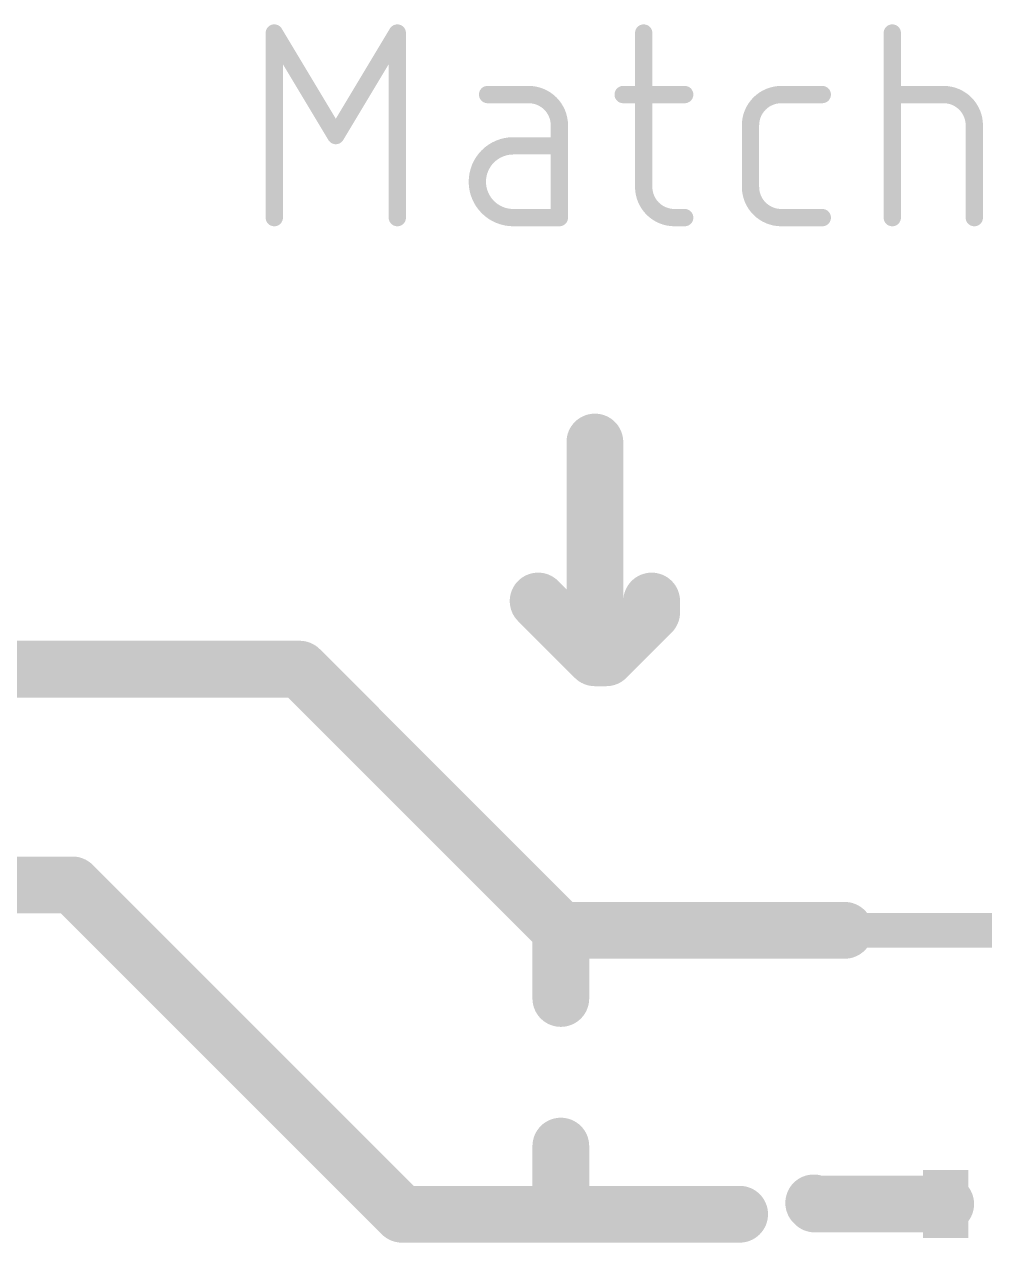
# Model space of a CAD drawing. Extents: x 6.7 to 91.9, y 5.9 to 27.4.
# Drawn here: x 30.57 to 39.03, y 14.75 to 25.48 of the extents above; entities that cross this region are included whole.
import ezdxf

# ---------------------------------------------------------------- set-up
doc = ezdxf.new("R2010")
doc.units = 0
doc.layers.add('1', color=22, linetype='CONTINUOUS')

# ---------------------------------------------------------------- blocks, each defined once
blk = doc.blocks.new('RECT')
blk.add_solid([(-0.5, -0.5), (0.5, -0.5), (-0.5, 0.5), (0.5, 0.5)])

msp = doc.modelspace()

# ---------------------------------------------------------------- linework, layer by layer
at = {"layer": '1'}
for points, const_width in [([(32.7762, 23.7762), (32.7762, 25.4018)], 0.1524), ([(32.7762, 25.4018), (33.3181, 24.4987)], 0.1524), ([(33.3181, 24.4987), (33.8599, 25.4018)], 0.1524), ([(33.8599, 25.4018), (33.8599, 23.7762)], 0.1524), ([(36.0298, 25.4018), (36.0298, 24.0471)], 0.1524), ([(38.2193, 23.7762), (38.2193, 25.4018)], 0.1524), ([(35.0163, 24.8599), (34.655, 24.8599)], 0.1524), ([(35.8491, 24.8599), (36.391, 24.8599)], 0.1524), ([(37.2415, 24.8599), (37.6028, 24.8599)], 0.1524), ([(38.2193, 24.8599), (38.6709, 24.8599)], 0.1524), ([(35.2872, 23.7762), (35.2872, 24.589)], 0.1524), ([(36.9706, 24.0471), (36.9706, 24.589)], 0.1524), ([(38.9418, 24.589), (38.9418, 23.7762)], 0.1524), ([(35.2872, 24.4084), (34.8808, 24.4084)], 0.1524), ([(34.8808, 23.7762), (35.2872, 23.7762)], 0.1524), ([(36.3007, 23.7762), (36.391, 23.7762)], 0.1524), ([(37.6028, 23.7762), (37.2415, 23.7762)], 0.1524), ([(35.6, 21.8), (35.6, 19.9)], 0.5), ([(35.1, 20.4), (35.6, 19.9)], 0.5), ([(36.1, 20.3), (36.1, 20.4)], 0.5), ([(35.7, 19.9), (36.1, 20.3)], 0.5), ([(35.6, 19.9), (35.7, 19.9)], 0.5), ([(29.4, 19.8), (33, 19.8)], 0.5), ([(35.3, 17.5), (33, 19.8)], 0.5), ([(28.6, 17.9), (31, 17.9)], 0.5), ([(31, 17.9), (33.9, 15)], 0.5), ([(37.8, 17.5), (35.3, 17.5)], 0.5), ([(35.3, 17.5), (35.3, 16.9)], 0.5), ([(39.2, 17.5), (37.8, 17.5)], 0.3048), ([(35.3, 15), (35.3, 15.6)], 0.5), ([(37.5374, 15.09), (37.5274, 15.1)], 0.5), ([(33.9, 15), (35.3, 15)], 0.5), ([(35.3, 15), (36.875, 15)], 0.5), ([(38.69, 15.09), (37.5374, 15.09)], 0.5)]:
    msp.add_lwpolyline(points, dxfattribs=dict(at, const_width=const_width))
for points, const_width in [([(32.8143, 25.4018, 1), (32.7381, 25.4018)], 0.0762), ([(32.8089, 25.4214, 1), (32.7435, 25.3822)], 0.0762), ([(33.898, 25.4018, 1), (33.8218, 25.4018)], 0.0762), ([(33.8926, 25.3822, 1), (33.8273, 25.4214)], 0.0762), ([(36.0679, 25.4018, 1), (35.9917, 25.4018)], 0.0762), ([(38.2574, 25.4018, 1), (38.1812, 25.4018)], 0.0762), ([(34.655, 24.898, 1), (34.655, 24.8218)], 0.0762), ([(35.2872, 24.589, 0.4142), (35.0163, 24.8599)], 0.1524), ([(35.0163, 24.898, 1), (35.0163, 24.8218)], 0.0762), ([(35.0163, 24.8218, 1), (35.0163, 24.898)], 0.0762), ([(35.8491, 24.898, 1), (35.8491, 24.8218)], 0.0762), ([(36.391, 24.8218, 1), (36.391, 24.898)], 0.0762), ([(37.2415, 24.8599, 0.4142), (36.9706, 24.589)], 0.1524), ([(37.2415, 24.898, 1), (37.2415, 24.8218)], 0.0762), ([(37.2415, 24.8218, 1), (37.2415, 24.898)], 0.0762), ([(37.6028, 24.8218, 1), (37.6028, 24.898)], 0.0762), ([(38.2193, 24.898, 1), (38.2193, 24.8218)], 0.0762), ([(38.9418, 24.589, 0.4142), (38.6709, 24.8599)], 0.1524), ([(38.6709, 24.898, 1), (38.6709, 24.8218)], 0.0762), ([(38.6709, 24.8218, 1), (38.6709, 24.898)], 0.0762), ([(35.3253, 24.589, 1), (35.2491, 24.589)], 0.0762), ([(35.2491, 24.589, 1), (35.3253, 24.589)], 0.0762), ([(37.0087, 24.589, 1), (36.9325, 24.589)], 0.0762), ([(36.9325, 24.589, 1), (37.0087, 24.589)], 0.0762), ([(38.9799, 24.589, 1), (38.9037, 24.589)], 0.0762), ([(38.9037, 24.589, 1), (38.9799, 24.589)], 0.0762), ([(33.2854, 24.5183, 1), (33.3507, 24.4791)], 0.0762), ([(33.2854, 24.4791, 1), (33.3507, 24.5183)], 0.0762), ([(34.8808, 24.4084, 1), (34.8808, 23.7762)], 0.1524), ([(34.8808, 24.4465, 1), (34.8808, 24.3703)], 0.0762), ([(34.8808, 24.3703, 1), (34.8808, 24.4465)], 0.0762), ([(35.2872, 24.3703, 1), (35.2872, 24.4465)], 0.0762), ([(36.0298, 24.0471, 0.4142), (36.3007, 23.7762)], 0.1524), ([(36.0679, 24.0471, 1), (35.9917, 24.0471)], 0.0762), ([(35.9917, 24.0471, 1), (36.0679, 24.0471)], 0.0762), ([(36.9706, 24.0471, 0.4142), (37.2415, 23.7762)], 0.1524), ([(37.0087, 24.0471, 1), (36.9325, 24.0471)], 0.0762), ([(36.9325, 24.0471, 1), (37.0087, 24.0471)], 0.0762), ([(34.8808, 23.8143, 1), (34.8808, 23.7381)], 0.0762), ([(34.8808, 23.7381, 1), (34.8808, 23.8143)], 0.0762), ([(35.2872, 23.7381, 1), (35.2872, 23.8143)], 0.0762), ([(36.3007, 23.8143, 1), (36.3007, 23.7381)], 0.0762), ([(36.3007, 23.7381, 1), (36.3007, 23.8143)], 0.0762), ([(36.391, 23.7381, 1), (36.391, 23.8143)], 0.0762), ([(37.2415, 23.8143, 1), (37.2415, 23.7381)], 0.0762), ([(37.2415, 23.7381, 1), (37.2415, 23.8143)], 0.0762), ([(37.6028, 23.7381, 1), (37.6028, 23.8143)], 0.0762), ([(32.7381, 23.7762, 1), (32.8143, 23.7762)], 0.0762), ([(33.8218, 23.7762, 1), (33.898, 23.7762)], 0.0762), ([(35.2491, 23.7762, 1), (35.3253, 23.7762)], 0.0762), ([(38.1812, 23.7762, 1), (38.2574, 23.7762)], 0.0762), ([(38.9037, 23.7762, 1), (38.9799, 23.7762)], 0.0762), ([(35.725, 21.8, 1), (35.475, 21.8)], 0.25), ([(35.1884, 20.4884, 1), (35.0116, 20.3116)], 0.25), ([(36.225, 20.4, 1), (35.975, 20.4)], 0.25), ([(36.1884, 20.2116, 1), (36.0116, 20.3884)], 0.25), ([(35.975, 20.3, 1), (36.225, 20.3)], 0.25), ([(35.6, 20.025, 1), (35.6, 19.775)], 0.25), ([(35.5116, 19.8116, 1), (35.6884, 19.9884)], 0.25), ([(35.6116, 19.9884, 1), (35.7884, 19.8116)], 0.25), ([(35.7, 19.775, 1), (35.7, 20.025)], 0.25), ([(33.0884, 19.8884, 1), (32.9116, 19.7116)], 0.25), ([(33, 19.675, 1), (33, 19.925)], 0.25), ([(35.475, 19.9, 1), (35.725, 19.9)], 0.25), ([(31.0884, 17.9884, 1), (30.9116, 17.8116)], 0.25), ([(31, 17.775, 1), (31, 18.025)], 0.25), ([(35.3, 17.625, 1), (35.3, 17.375)], 0.25), ([(35.425, 17.5, 1), (35.175, 17.5)], 0.25), ([(35.2116, 17.4116, 1), (35.3884, 17.5884)], 0.25), ([(37.8, 17.375, 1), (37.8, 17.625)], 0.25), ([(37.8, 17.5762, 1), (37.8, 17.4238)], 0.1524), ([(35.175, 16.9, 1), (35.425, 16.9)], 0.25), ([(35.425, 15.6, 1), (35.175, 15.6)], 0.25), ([(37.6158, 15.1884, 1), (37.439, 15.0116)], 0.25), ([(33.9, 15.125, 1), (33.9, 14.875)], 0.25), ([(35.3, 15.125, 1), (35.3, 14.875)], 0.25), ([(35.3, 14.875, 1), (35.3, 15.125)], 0.25), ([(36.875, 14.875, 1), (36.875, 15.125)], 0.25), ([(37.5374, 15.215, 1), (37.5374, 14.965)], 0.25), ([(37.449, 15.0016, 1), (37.6258, 15.1784)], 0.25), ([(38.69, 14.965, 1), (38.69, 15.215)], 0.25), ([(33.8116, 14.9116, 1), (33.9884, 15.0884)], 0.25), ([(35.175, 15, 1), (35.425, 15)], 0.25)]:
    msp.add_lwpolyline(points, format="xyb", dxfattribs=dict(at, const_width=const_width))

# ---------------------------------------------------------------- block references
at = {"layer": '1', "xscale": 0.4, "yscale": 0.6}
msp.add_blockref('RECT', (38.69, 15.09), dxfattribs=at)

doc.saveas('drawing.dxf')
